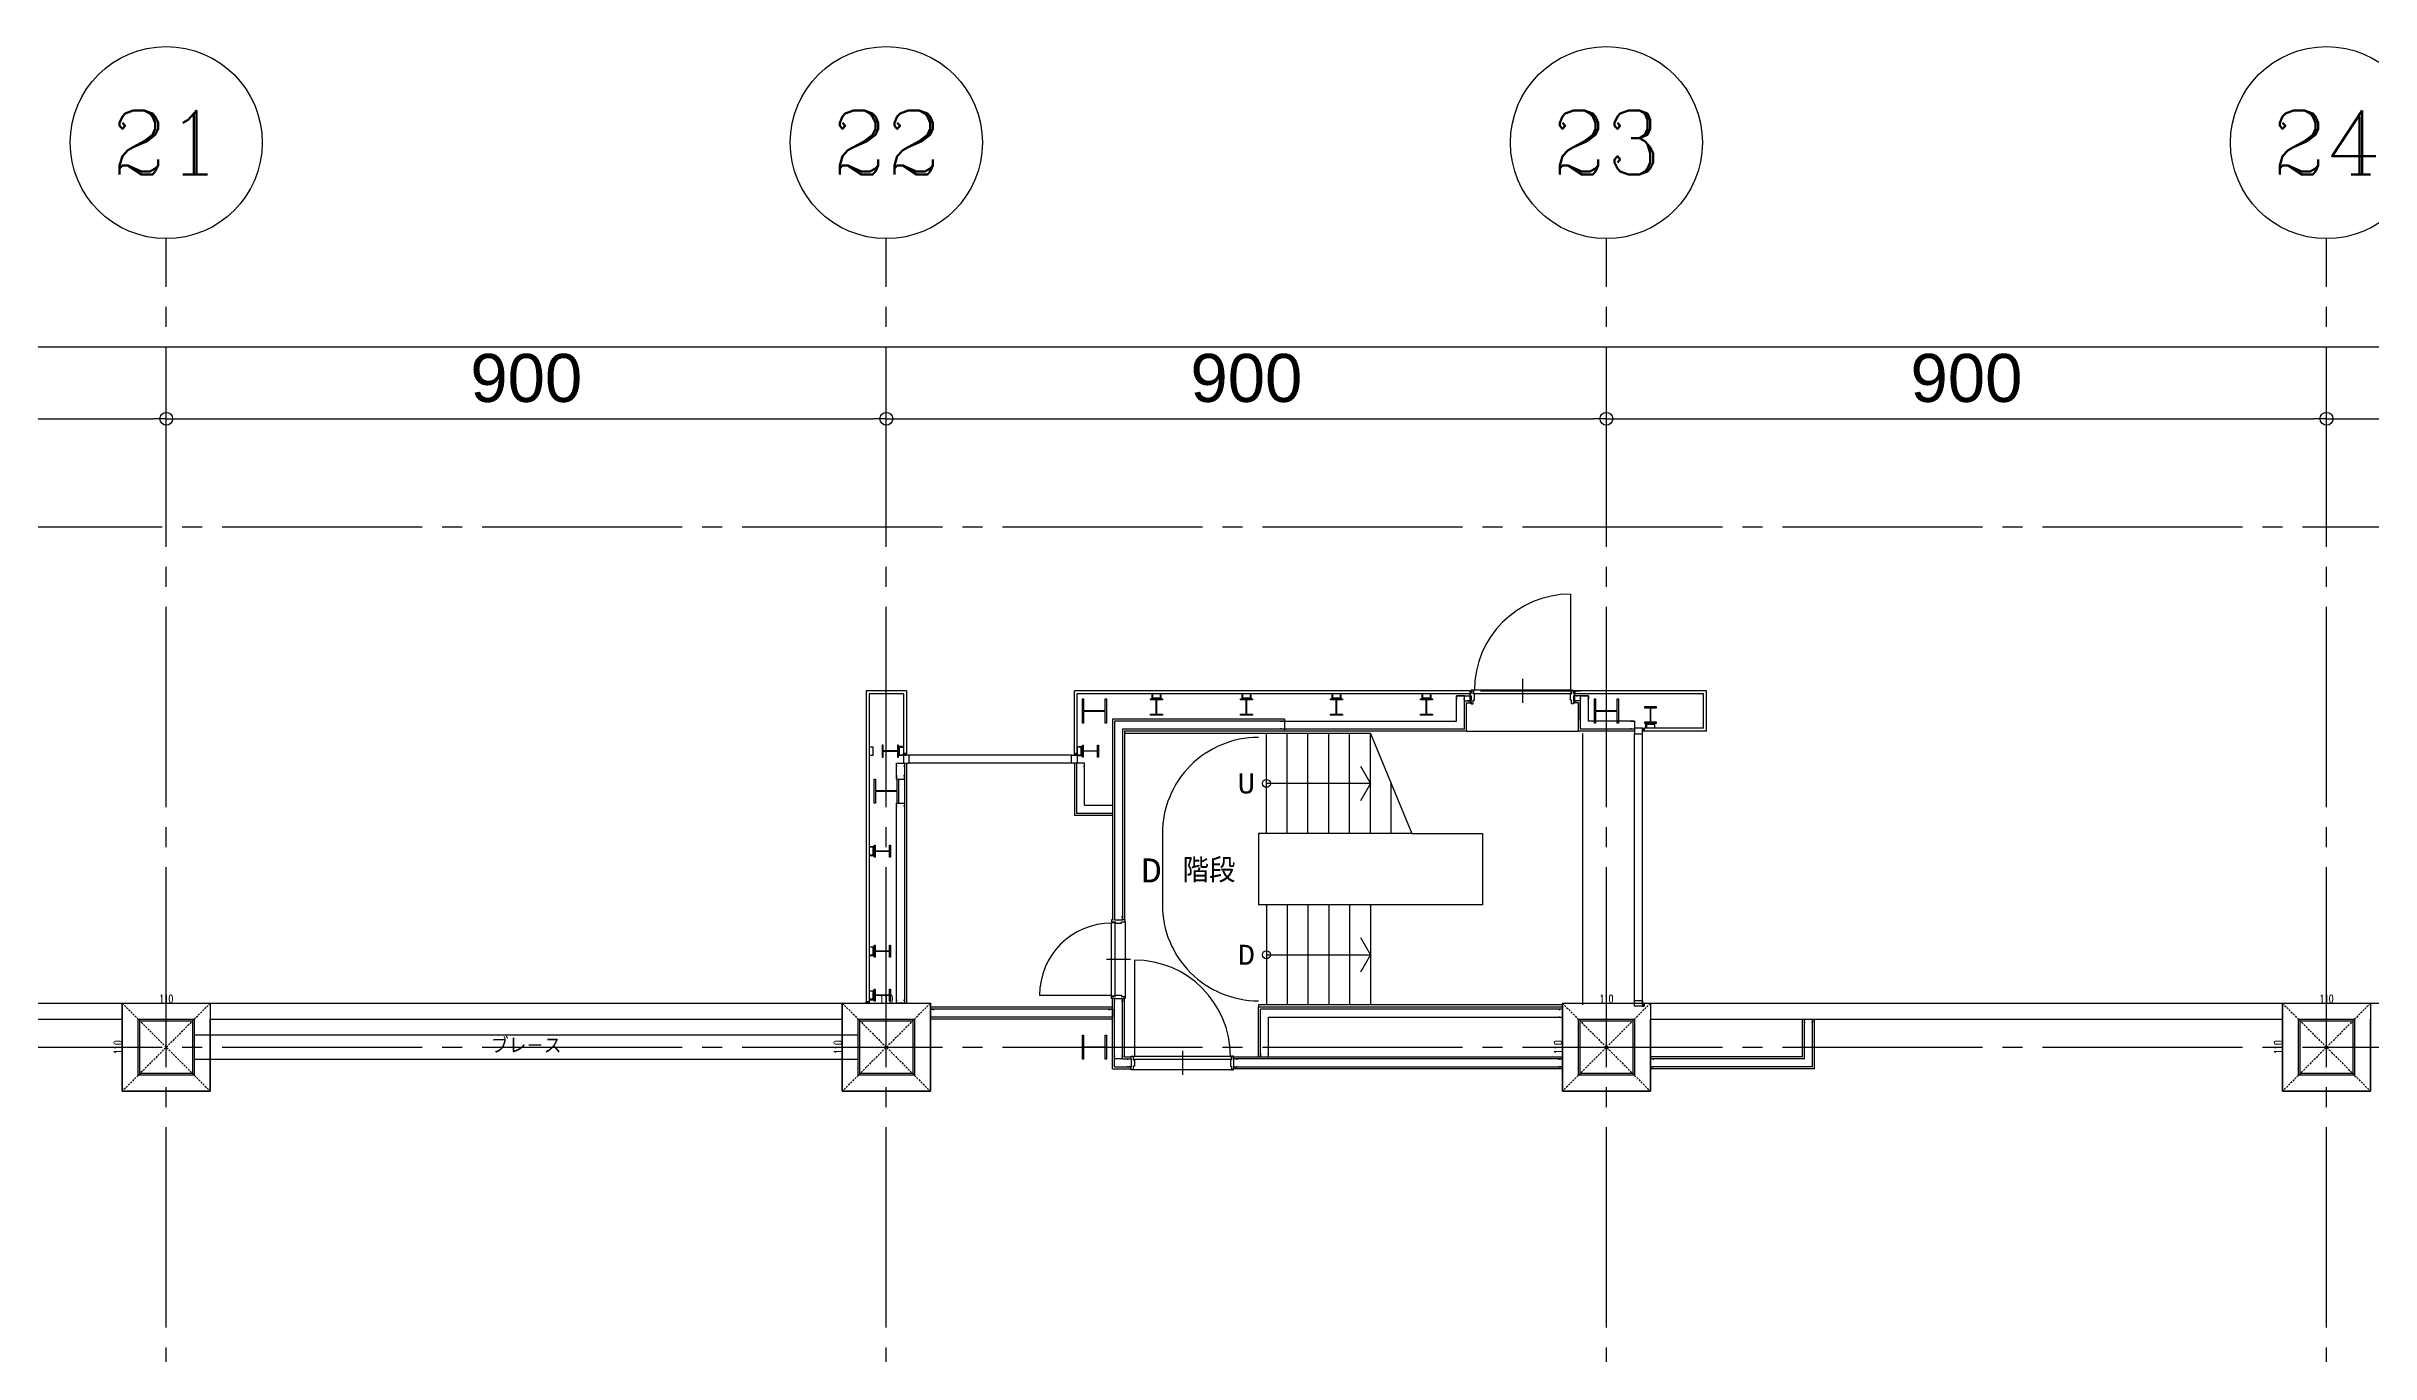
# Model space of a CAD drawing. Header units: millimetres. Extents: x -25195 to 195597, y 6477 to 112111.
# Drawn here: x 17910 to 20815, y 18367 to 20000 of the extents above; entities that cross this region are included whole.
import ezdxf
from ezdxf.enums import TextEntityAlignment as Align

# ---------------------------------------------------------------- set-up
doc = ezdxf.new("R2010")
doc.units = ezdxf.units.MM
doc.header["$LTSCALE"] = 100
doc.linetypes.add('X-N-FAB-L10$0$COL-CEN-LIN', pattern=[3.25, 2.5, -0.25, 0.25, -0.25])
doc.linetypes.add('X-N-FAB-L10$0$HIDDEN', pattern=[0.375, 0.25, -0.125])
for name, color, linetype in [('0-XREF', 7, 'Continuous'), ('X-N-FAB-L10$0$0-MC', 8, 'Continuous'), ('X-N-FAB-L10$0$0-NC', 8, 'Continuous'), ('X-N-FAB-L10$0$08', 8, 'Continuous'), ('X-N-FAB-L10$0$BEAM', 8, 'Continuous'), ('X-N-FAB-L10$0$BLOCK', 8, 'Continuous'), ('X-N-FAB-L10$0$CCL', 8, 'X-N-FAB-L10$0$COL-CEN-LIN'), ('X-N-FAB-L10$0$COL', 8, 'Continuous'), ('X-N-FAB-L10$0$COL-S', 8, 'Continuous')]:
    doc.layers.add(name, color=color, linetype=linetype)
doc.layers.add('X-N-FAB-L10$0$A-BLOCK', color=8, linetype='Continuous', plot=False)
doc.layers.add('X-N-FAB-L10$0$DIM', color=8, linetype='Continuous', plot=False)
doc.styles.add('X-N-FAB-L10$0$ATS', font='monotxt.shx', dxfattribs={"bigfont": 'BIGFONT.shx'})
doc.styles.add('X-N-FAB-L10$0$COL-NUM', font='romanc')
doc.styles.add('X-N-FAB-L10$0$DIM', font='simplex.shx', dxfattribs={"width": 0.67, "bigfont": 'chineset.shx'})
doc.styles.add('X-N-FAB-L10$0$DimStyUse', font='romans.shx', dxfattribs={"width": 0.7})
doc.styles.add('X-N-FAB-L10$0$Gen-Text', font='arial.ttf', dxfattribs={"height": 2.5})
doc.dimstyles.new('X-N-FAB-L10$0$cirl', dxfattribs={"dimtxt": 200, "dimasz": 50, "dimexe": 50, "dimexo": 0, "dimgap": 20, "dimtad": 1, "dimdsep": 46, "dimtxsty": 'X-N-FAB-L10$0$DimStyUse', "dimblk": 'X-N-FAB-L10$0$_Origin', "dimcen": 10, "dimdle": 50, "dimclrt": 2, "dimazin": 0, "dimtfac": 1, "dimtix": 1, "dimtmove": 2, "dimatfit": 3, "dimfxl": 10, "dimtolj": 1, "dimarcsym": 0})
doc.dimstyles.new('X-N-FAB-L10$0$JJP_005_defpoint', dxfattribs={"dimtxt": 20, "dimasz": 0.5, "dimexe": 0.5, "dimexo": 0.5, "dimgap": 0.5, "dimtad": 1, "dimdsep": 46, "dimtxsty": 'X-N-FAB-L10$0$DIM', "dimblk": 'X-N-FAB-L10$0$_None', "dimcen": 10, "dimclrd": 256, "dimclre": 256, "dimclrt": 256, "dimadec": 0, "dimazin": 0, "dimtfac": 1, "dimtix": 1, "dimtmove": 2, "dimatfit": 3, "dimldrblk": 'X-N-FAB-L10$0$_None', "dimfxl": 0.5, "dimtolj": 1, "dimtzin": 0, "dimarcsym": 0})

# ---------------------------------------------------------------- blocks, each defined once
blk = doc.blocks.new('X-N-FAB-L10$0$_Origin')
at = {"color": 0, "linetype": 'ByBlock', "lineweight": -2}
blk.add_line((0, 0), (-1, 0), dxfattribs=at)
blk.add_circle((0, 0), 0.5, dxfattribs=at)
blk = doc.blocks.new('*D192')
at = {"layer": 'DefPoints', "color": 0, "transparency": 16777216}
for p in [(0, 9025), (-26950, 8935), (0, 8935)]:
    blk.add_point(p, dxfattribs=at)
at = {"layer": 'X-N-FAB-L10$0$DIM', "color": 0, "lineweight": -2, "transparency": 16777216}
for p, q in [((-26950, 8935), (-26950, 9045)), ((0, 8935), (0, 9045)), ((-26934, 9025), (-16, 9025))]:
    blk.add_line(p, q, dxfattribs=at)
at = {"layer": 'X-N-FAB-L10$0$DIM', "color": 0, "lineweight": -2, "transparency": 16777216, "xscale": 16, "yscale": 16, "zscale": 16, "rotation": 180}
blk.add_blockref('X-N-FAB-L10$0$_Origin', (-26950, 9025), dxfattribs=at)
at = {"layer": 'X-N-FAB-L10$0$DIM', "color": 0, "lineweight": -2, "transparency": 16777216, "xscale": 16, "yscale": 16, "zscale": 16}
blk.add_blockref('X-N-FAB-L10$0$_Origin', (0, 9025), dxfattribs=at)
at = {"layer": 'X-N-FAB-L10$0$DIM', "color": 2, "transparency": 16777216, "insert": (-13475, 9075.6), "char_height": 2.5, "attachment_point": 5, "style": 'X-N-FAB-L10$0$Gen-Text'}
blk.add_mtext('\\A1;{\\H24x;26950}', dxfattribs=at)
blk = doc.blocks.new('*D212')
at = {"layer": 'DefPoints', "color": 0, "transparency": 16777216}
for p in [(-8950, 8935), (-9850, 8845), (-8950, 8845)]:
    blk.add_point(p, dxfattribs=at)
at = {"layer": 'X-N-FAB-L10$0$DIM', "color": 0, "lineweight": -2, "transparency": 16777216}
for p, q in [((-9850, 8845), (-9850, 8955)), ((-8950, 8845), (-8950, 8955)), ((-9834, 8935), (-8966, 8935))]:
    blk.add_line(p, q, dxfattribs=at)
at = {"layer": 'X-N-FAB-L10$0$DIM', "color": 0, "lineweight": -2, "transparency": 16777216, "xscale": 16, "yscale": 16, "zscale": 16, "rotation": 180}
blk.add_blockref('X-N-FAB-L10$0$_Origin', (-9850, 8935), dxfattribs=at)
at = {"layer": 'X-N-FAB-L10$0$DIM', "color": 0, "lineweight": -2, "transparency": 16777216, "xscale": 16, "yscale": 16, "zscale": 16}
blk.add_blockref('X-N-FAB-L10$0$_Origin', (-8950, 8935), dxfattribs=at)
at = {"layer": 'X-N-FAB-L10$0$DIM', "color": 2, "transparency": 16777216, "insert": (-9400, 8985.6), "char_height": 2.5, "attachment_point": 5, "style": 'X-N-FAB-L10$0$Gen-Text'}
blk.add_mtext('\\A1;{\\H24x;900}', dxfattribs=at)
blk = doc.blocks.new('X-N-FAB-L10$0$cn-y')
at = {"layer": 'X-N-FAB-L10$0$0-MC'}
blk.add_circle((-50, 0), 50, dxfattribs=at)
at = {"layer": 'X-N-FAB-L10$0$0-NC', "style": 'X-N-FAB-L10$0$COL-NUM'}
blk.add_attdef('GRID-Y', text='', height=50, dxfattribs=at).set_placement((-50, 0), align=Align.MIDDLE_CENTER)
blk = doc.blocks.new('*D167')
at = {"layer": 'DefPoints', "color": 0, "transparency": 16777216}
for p in [(-8050, 8935), (-8950, 8845), (-8050, 8845)]:
    blk.add_point(p, dxfattribs=at)
at = {"layer": 'X-N-FAB-L10$0$DIM', "color": 0, "lineweight": -2, "transparency": 16777216}
for p, q in [((-8950, 8845), (-8950, 8955)), ((-8050, 8845), (-8050, 8955)), ((-8934, 8935), (-8066, 8935))]:
    blk.add_line(p, q, dxfattribs=at)
at = {"layer": 'X-N-FAB-L10$0$DIM', "color": 0, "lineweight": -2, "transparency": 16777216, "xscale": 16, "yscale": 16, "zscale": 16, "rotation": 180}
blk.add_blockref('X-N-FAB-L10$0$_Origin', (-8950, 8935), dxfattribs=at)
at = {"layer": 'X-N-FAB-L10$0$DIM', "color": 0, "lineweight": -2, "transparency": 16777216, "xscale": 16, "yscale": 16, "zscale": 16}
blk.add_blockref('X-N-FAB-L10$0$_Origin', (-8050, 8935), dxfattribs=at)
at = {"layer": 'X-N-FAB-L10$0$DIM', "color": 2, "transparency": 16777216, "insert": (-8500, 8985.6), "char_height": 2.5, "attachment_point": 5, "style": 'X-N-FAB-L10$0$Gen-Text'}
blk.add_mtext('\\A1;{\\H24x;900}', dxfattribs=at)
blk = doc.blocks.new('*D168')
at = {"layer": 'DefPoints', "color": 0, "transparency": 16777216}
for p in [(-7150, 8935), (-8050, 8845), (-7150, 8845)]:
    blk.add_point(p, dxfattribs=at)
at = {"layer": 'X-N-FAB-L10$0$DIM', "color": 0, "lineweight": -2, "transparency": 16777216}
for p, q in [((-8050, 8845), (-8050, 8955)), ((-7150, 8845), (-7150, 8955)), ((-8034, 8935), (-7166, 8935))]:
    blk.add_line(p, q, dxfattribs=at)
at = {"layer": 'X-N-FAB-L10$0$DIM', "color": 0, "lineweight": -2, "transparency": 16777216, "xscale": 16, "yscale": 16, "zscale": 16, "rotation": 180}
blk.add_blockref('X-N-FAB-L10$0$_Origin', (-8050, 8935), dxfattribs=at)
at = {"layer": 'X-N-FAB-L10$0$DIM', "color": 0, "lineweight": -2, "transparency": 16777216, "xscale": 16, "yscale": 16, "zscale": 16}
blk.add_blockref('X-N-FAB-L10$0$_Origin', (-7150, 8935), dxfattribs=at)
at = {"layer": 'X-N-FAB-L10$0$DIM', "color": 2, "transparency": 16777216, "insert": (-7600, 8985.6), "char_height": 2.5, "attachment_point": 5, "style": 'X-N-FAB-L10$0$Gen-Text'}
blk.add_mtext('\\A1;{\\H24x;900}', dxfattribs=at)
blk = doc.blocks.new('*D169')
at = {"layer": 'DefPoints', "color": 0, "transparency": 16777216}
for p in [(-6250, 8935), (-7150, 8845), (-6250, 8845)]:
    blk.add_point(p, dxfattribs=at)
at = {"layer": 'X-N-FAB-L10$0$DIM', "color": 0, "lineweight": -2, "transparency": 16777216}
for p, q in [((-7150, 8845), (-7150, 8955)), ((-6250, 8845), (-6250, 8955)), ((-7134, 8935), (-6266, 8935))]:
    blk.add_line(p, q, dxfattribs=at)
at = {"layer": 'X-N-FAB-L10$0$DIM', "color": 0, "lineweight": -2, "transparency": 16777216, "xscale": 16, "yscale": 16, "zscale": 16, "rotation": 180}
blk.add_blockref('X-N-FAB-L10$0$_Origin', (-7150, 8935), dxfattribs=at)
at = {"layer": 'X-N-FAB-L10$0$DIM', "color": 0, "lineweight": -2, "transparency": 16777216, "xscale": 16, "yscale": 16, "zscale": 16}
blk.add_blockref('X-N-FAB-L10$0$_Origin', (-6250, 8935), dxfattribs=at)
at = {"layer": 'X-N-FAB-L10$0$DIM', "color": 2, "transparency": 16777216, "insert": (-6700, 8985.6), "char_height": 2.5, "attachment_point": 5, "style": 'X-N-FAB-L10$0$Gen-Text'}
blk.add_mtext('\\A1;{\\H24x;900}', dxfattribs=at)
blk = doc.blocks.new('*D170')
at = {"layer": 'DefPoints', "color": 0, "transparency": 16777216}
for p in [(-5350, 8935), (-6250, 8845), (-5350, 8845)]:
    blk.add_point(p, dxfattribs=at)
at = {"layer": 'X-N-FAB-L10$0$DIM', "color": 0, "lineweight": -2, "transparency": 16777216}
for p, q in [((-6250, 8845), (-6250, 8955)), ((-5350, 8845), (-5350, 8955)), ((-6234, 8935), (-5366, 8935))]:
    blk.add_line(p, q, dxfattribs=at)
at = {"layer": 'X-N-FAB-L10$0$DIM', "color": 0, "lineweight": -2, "transparency": 16777216, "xscale": 16, "yscale": 16, "zscale": 16, "rotation": 180}
blk.add_blockref('X-N-FAB-L10$0$_Origin', (-6250, 8935), dxfattribs=at)
at = {"layer": 'X-N-FAB-L10$0$DIM', "color": 0, "lineweight": -2, "transparency": 16777216, "xscale": 16, "yscale": 16, "zscale": 16}
blk.add_blockref('X-N-FAB-L10$0$_Origin', (-5350, 8935), dxfattribs=at)
at = {"layer": 'X-N-FAB-L10$0$DIM', "color": 2, "transparency": 16777216, "insert": (-5800, 8985.6), "char_height": 2.5, "attachment_point": 5, "style": 'X-N-FAB-L10$0$Gen-Text'}
blk.add_mtext('\\A1;{\\H24x;900}', dxfattribs=at)
blk = doc.blocks.new('*D153')
at = {"layer": 'DefPoints', "lineweight": -2, "transparency": 16777216}
blk.add_line((0, 0), (110, 0), dxfattribs=at)
at = {"layer": 'DefPoints', "color": 0, "transparency": 16777216}
for p in [(0, 0), (110, 0), (110, 0)]:
    blk.add_point(p, dxfattribs=at)
at = {"layer": 'DefPoints', "transparency": 16777216, "insert": (55, 5.5), "char_height": 10, "attachment_point": 5, "style": 'X-N-FAB-L10$0$DIM'}
blk.add_mtext('\\A1;110', dxfattribs=at)
blk = doc.blocks.new('X-N-FAB-L10$0$_None')
blk = doc.blocks.new('*D154')
at = {"layer": 'DefPoints', "lineweight": -2, "transparency": 16777216}
blk.add_line((0, 0), (0, -110), dxfattribs=at)
at = {"layer": 'DefPoints', "color": 0, "transparency": 16777216}
for p in [(0, 0), (0, -110), (0, -110)]:
    blk.add_point(p, dxfattribs=at)
at = {"layer": 'DefPoints', "transparency": 16777216, "insert": (-5.5, -55), "char_height": 10, "attachment_point": 5, "rotation": 90, "style": 'X-N-FAB-L10$0$DIM'}
blk.add_mtext('\\A1;110', dxfattribs=at)
blk = doc.blocks.new('X-N-FAB-L10$0$A$C5b9bb6f0')
at = {"layer": 'X-N-FAB-L10$0$08'}
for p, q in [((22484.1, 10480), (22484.1, 10360)), ((22424.1, 10374), (22424.1, 10344)), ((21604.1, 10359), (21604.1, 9969)), ((21654.1, 10359), (21604.1, 10359)), ((21607.6, 10355.5), (21607.6, 9969)), ((21650.6, 10355.5), (21607.6, 10355.5)), ((21650.6, 10355.5), (21650.6, 10281)), ((21654.1, 10359), (21654.1, 10281)), ((22358.6, 10359), (21864.1, 10359)), ((21864.1, 10281), (21864.1, 10359)), ((22358.6, 10355.5), (21867.6, 10355.5)), ((21867.6, 10281), (21867.6, 10355.5)), ((22341.6, 10353), (22360.1, 10353)), ((22341.6, 10321.5), (22341.6, 10353)), ((22351.6, 10311.5), (22351.6, 10353)), ((22351.6, 10346.5), (22360.1, 10346.5)), ((22354.1, 10344), (22360.1, 10344)), ((22354.1, 10344), (22358.6, 10344)), ((22354.1, 10309), (22354.1, 10344)), ((22358.6, 10359), (22358.6, 10355.5)), ((22358.6, 10344), (22358.6, 10359)), ((22371.6, 10359), (22496.6, 10359)), ((22506.6, 10353), (22488.1, 10353)), ((22496.6, 10346.5), (22488.1, 10346.5)), ((22494.1, 10344), (22488.1, 10344)), ((22654.1, 10359), (22489.6, 10359)), ((22489.6, 10359), (22489.6, 10355.5)), ((22489.6, 10344), (22489.6, 10359)), ((22650.6, 10355.5), (22489.6, 10355.5)), ((22494.1, 10344), (22489.6, 10344)), ((22494.1, 10309), (22494.1, 10344)), ((22494.1, 10344), (22494.1, 10322)), ((22496.6, 10311.5), (22496.6, 10353)), ((22506.6, 10321.5), (22506.6, 10353)), ((22650.6, 10312.5), (22650.6, 10355.5)), ((22654.1, 10309), (22654.1, 10359)), ((21911.6, 10324), (21911.6, 10073)), ((22126.6, 10324), (21911.6, 10324)), ((21914.1, 10321.5), (21914.1, 10073)), ((22126.6, 10321.5), (21914.1, 10321.5)), ((22126.6, 10324), (22126.6, 10309)), ((22126.6, 10321.5), (22341.6, 10321.5)), ((22564.1, 10321.5), (22506.6, 10321.5)), ((22574.1, 10309), (22574.1, 10312.5)), ((22650.6, 10312.5), (22576.1, 10312.5)), ((22576.1, 10309), (22576.1, 10312.5)), ((21924.1, 10311.5), (21924.1, 10073)), ((22351.6, 10311.5), (21924.1, 10311.5)), ((21926.6, 10309), (21926.6, 10073)), ((22354.1, 10309), (21926.6, 10309)), ((22234.1, 10306), (21926.6, 10306)), ((22104.1, 10181), (22104.1, 10306)), ((22130.1, 10181), (22130.1, 10306)), ((22156.1, 10181), (22156.1, 10306)), ((22182.1, 10181), (22182.1, 10306)), ((22208.1, 10181), (22208.1, 10306)), ((22234.1, 10181), (22234.1, 10306)), ((22234.1, 10306), (22286.1, 10181)), ((22354.1, 10309), (22494.1, 10309)), ((22564.1, 10309), (22494.1, 10309)), ((22564.1, 10311.5), (22496.6, 10311.5)), ((22499.1, 10306), (22499.1, 9967)), ((22564.1, 9967.5), (22564.1, 10305.5)), ((22574.1, 9967.5), (22574.1, 10305.5)), ((22654.1, 10309), (22576.1, 10309)), ((21641.6, 10249), (21641.6, 10269)), ((21654.1, 10281), (21650.6, 10281)), ((21654.1, 10279), (21650.6, 10279)), ((21651.6, 10269), (21651.6, 9969)), ((21654.1, 10269), (21654.1, 9969)), ((21860.6, 10279), (21657.6, 10279)), ((21860.6, 10269), (21657.6, 10269)), ((21864.1, 10281), (21867.6, 10281)), ((21864.1, 10279), (21867.6, 10279)), ((21864.1, 10269), (21864.1, 10204)), ((21866.6, 10269), (21866.6, 10206.5)), ((21876.6, 10216.5), (21876.6, 10269)), ((22234.1, 10243.5), (22104.1, 10243.5)), ((22260.1, 10181), (22260.1, 10243.5)), ((21641.6, 9969), (21641.6, 10219)), ((21864.1, 10204), (21911.6, 10204)), ((21866.6, 10206.5), (21911.6, 10206.5)), ((21876.6, 10216.5), (21911.6, 10216.5)), ((22094.1, 10181), (22094.1, 10092)), ((22286.1, 10181), (22094.1, 10181)), ((22286.1, 10181), (22374.1, 10181)), ((22374.1, 10181), (22374.1, 10092)), ((22244.1, 10092), (22094.1, 10092)), ((22104.1, 10092), (22104.1, 9967)), ((22130.1, 10092), (22130.1, 9967)), ((22156.1, 10092), (22156.1, 9967)), ((22182.1, 10092), (22182.1, 9967)), ((22208.1, 10092), (22208.1, 9967)), ((22234.1, 10092), (22234.1, 9967)), ((22374.1, 10092), (22244.1, 10092)), ((21927.6, 10070.5), (21927.6, 9977.5)), ((21904.1, 10024), (21934.1, 10024)), ((21939.1, 10022.9), (21939.1, 9902.9)), ((22104.1, 10029.5), (22234.1, 10029.5)), ((19509.1, 9969), (21684.1, 9969)), ((21911.6, 9964), (21684.1, 9964)), ((21820.6, 9979), (21910.6, 9979)), ((21911.6, 9886.9), (21911.6, 9975)), ((21914.1, 9889.4), (21914.1, 9975)), ((21924.1, 9899.4), (21924.1, 9975)), ((21926.6, 9901.9), (21926.6, 9975)), ((22474.1, 9967), (22094.1, 9967)), ((22094.1, 9967), (22094.1, 9964)), ((22474.1, 9964), (22094.1, 9964)), ((22094.1, 9901.9), (22094.1, 9964)), ((22474.1, 9969), (25174.1, 9969)), ((22574.1, 9969), (22574.1, 9965.5)), ((22576.1, 9969), (22576.1, 9965.5)), ((19884.1, 9949), (20674.1, 9949)), ((20784.1, 9949), (21574.1, 9949)), ((21911.6, 9961.5), (21684.1, 9961.5)), ((21911.6, 9951.5), (21684.1, 9951.5)), ((21911.6, 9949), (21684.1, 9949)), ((22474.1, 9961.5), (22096.6, 9961.5)), ((22096.6, 9901.9), (22096.6, 9961.5)), ((22106.6, 9951.5), (22474.1, 9951.5)), ((22106.6, 9901.9), (22106.6, 9951.5)), ((22584.1, 9949), (23374.1, 9949)), ((22774.1, 9901.9), (22774.1, 9949)), ((22776.6, 9899.4), (22776.6, 9949)), ((22786.6, 9889.4), (22786.6, 9949)), ((22789.1, 9886.9), (22789.1, 9949)), ((21999.1, 9909.4), (21999.1, 9879.4)), ((21911.6, 9886.9), (21934.1, 9886.9)), ((21914.1, 9889.4), (21935.1, 9889.4)), ((21924.1, 9899.4), (21935.1, 9899.4)), ((21926.6, 9901.9), (21935.1, 9901.9)), ((22060.6, 9885.9), (21937.6, 9885.9)), ((22063.1, 9901.9), (22474.1, 9901.9)), ((22474.1, 9899.4), (22063.1, 9899.4)), ((22063.1, 9889.4), (22474.1, 9889.4)), ((22474.1, 9886.9), (22064.1, 9886.9)), ((22774.1, 9901.9), (22584.1, 9901.9)), ((22776.6, 9899.4), (22584.1, 9899.4)), ((22786.6, 9889.4), (22584.1, 9889.4)), ((22789.1, 9886.9), (22584.1, 9886.9))]:
    blk.add_line(p, q, dxfattribs=at)
for points in [[(21904.1, 10349), (21904.1, 10319), (21902.6, 10319), (21902.6, 10333.5), (21875.6, 10333.5), (21875.6, 10319), (21874.1, 10319), (21874.1, 10349), (21875.6, 10349), (21875.6, 10334.5), (21902.6, 10334.5), (21902.6, 10349)], [(21959.1, 10349), (21974.1, 10349), (21974.1, 10348.1), (21966.9, 10348.1), (21966.9, 10329.9), (21974.1, 10329.9), (21974.1, 10329), (21959.1, 10329), (21959.1, 10329.9), (21966.3, 10329.9), (21966.3, 10348.1), (21959.1, 10348.1)], [(21961, 10354), (21961, 10349), (21966, 10349), (21966, 10349.6), (21961.6, 10349.6), (21961.6, 10354)], [(21961.6, 10350.5), (21971.6, 10350.5), (21971.6, 10355.5), (21961.6, 10355.5)], [(21972.2, 10354), (21972.2, 10349), (21967.2, 10349), (21967.2, 10349.6), (21971.6, 10349.6), (21971.6, 10354)], [(22071.6, 10349), (22086.6, 10349), (22086.6, 10348.1), (22079.4, 10348.1), (22079.4, 10329.9), (22086.6, 10329.9), (22086.6, 10329), (22071.6, 10329), (22071.6, 10329.9), (22078.8, 10329.9), (22078.8, 10348.1), (22071.6, 10348.1)], [(22073.5, 10354), (22073.5, 10349), (22078.5, 10349), (22078.5, 10349.6), (22074.1, 10349.6), (22074.1, 10354)], [(22074.1, 10350.5), (22084.1, 10350.5), (22084.1, 10355.5), (22074.1, 10355.5)], [(22084.7, 10354), (22084.7, 10349), (22079.7, 10349), (22079.7, 10349.6), (22084.1, 10349.6), (22084.1, 10354)], [(22184.1, 10349), (22199.1, 10349), (22199.1, 10348.1), (22191.9, 10348.1), (22191.9, 10329.9), (22199.1, 10329.9), (22199.1, 10329), (22184.1, 10329), (22184.1, 10329.9), (22191.3, 10329.9), (22191.3, 10348.1), (22184.1, 10348.1)], [(22186, 10354), (22186, 10349), (22191, 10349), (22191, 10349.6), (22186.6, 10349.6), (22186.6, 10354)], [(22186.6, 10350.5), (22196.6, 10350.5), (22196.6, 10355.5), (22186.6, 10355.5)], [(22197.2, 10354), (22197.2, 10349), (22192.2, 10349), (22192.2, 10349.6), (22196.6, 10349.6), (22196.6, 10354)], [(22296.6, 10349), (22311.6, 10349), (22311.6, 10348.1), (22304.4, 10348.1), (22304.4, 10329.9), (22311.6, 10329.9), (22311.6, 10329), (22296.6, 10329), (22296.6, 10329.9), (22303.8, 10329.9), (22303.8, 10348.1), (22296.6, 10348.1)], [(22298.5, 10354), (22298.5, 10349), (22303.5, 10349), (22303.5, 10349.6), (22299.1, 10349.6), (22299.1, 10354)], [(22299.1, 10350.5), (22309.1, 10350.5), (22309.1, 10355.5), (22299.1, 10355.5)], [(22309.7, 10354), (22309.7, 10349), (22304.7, 10349), (22304.7, 10349.6), (22309.1, 10349.6), (22309.1, 10354)], [(22485.1, 10360), (22363.1, 10360), (22363.1, 10356), (22485.1, 10356)], [(22544.1, 10349), (22544.1, 10319), (22542.6, 10319), (22542.6, 10333.5), (22515.6, 10333.5), (22515.6, 10319), (22514.1, 10319), (22514.1, 10349), (22515.6, 10349), (22515.6, 10334.5), (22542.6, 10334.5), (22542.6, 10349)], [(22564.1, 10305.5), (22574.1, 10305.5), (22574.1, 10312.5), (22564.1, 10312.5)], [(22576.6, 10319), (22591.6, 10319), (22591.6, 10319.9), (22584.4, 10319.9), (22584.4, 10338.1), (22591.6, 10338.1), (22591.6, 10339), (22576.6, 10339), (22576.6, 10338.1), (22583.8, 10338.1), (22583.8, 10319.9), (22576.6, 10319.9)], [(22578.5, 10314), (22578.5, 10319), (22583.5, 10319), (22583.5, 10318.4), (22579.1, 10318.4), (22579.1, 10314)], [(22579.1, 10317.5), (22589.1, 10317.5), (22589.1, 10312.5), (22579.1, 10312.5)], [(22589.7, 10314), (22589.7, 10319), (22584.7, 10319), (22584.7, 10318.4), (22589.1, 10318.4), (22589.1, 10314)], [(21612.6, 10279), (21612.6, 10289), (21607.6, 10289), (21607.6, 10279)], [(21644.1, 10276.5), (21644.1, 10291.5), (21643.2, 10291.5), (21643.2, 10284.3), (21625, 10284.3), (21625, 10291.5), (21624.1, 10291.5), (21624.1, 10276.5), (21625, 10276.5), (21625, 10283.7), (21643.2, 10283.7), (21643.2, 10276.5)], [(21649.1, 10289.6), (21644.1, 10289.6), (21644.1, 10284.6), (21644.7, 10284.6), (21644.7, 10289), (21649.1, 10289)], [(21649.1, 10278.4), (21644.1, 10278.4), (21644.1, 10283.4), (21644.7, 10283.4), (21644.7, 10279), (21649.1, 10279)], [(21645.6, 10279), (21645.6, 10289), (21650.6, 10289), (21650.6, 10279)], [(21872.6, 10279), (21872.6, 10289), (21867.6, 10289), (21867.6, 10279)], [(21869.1, 10289.6), (21874.1, 10289.6), (21874.1, 10284.6), (21873.5, 10284.6), (21873.5, 10289), (21869.1, 10289)], [(21869.1, 10278.4), (21874.1, 10278.4), (21874.1, 10283.4), (21873.5, 10283.4), (21873.5, 10279), (21869.1, 10279)], [(21874.1, 10276.5), (21874.1, 10291.5), (21875, 10291.5), (21875, 10284.3), (21893.2, 10284.3), (21893.2, 10291.5), (21894.1, 10291.5), (21894.1, 10276.5), (21893.2, 10276.5), (21893.2, 10283.7), (21875, 10283.7), (21875, 10276.5)], [(21657.6, 10269), (21657.6, 10279), (21650.6, 10279), (21650.6, 10269)], [(21860.6, 10269), (21860.6, 10279), (21867.6, 10279), (21867.6, 10269)], [(21644.1, 10249), (21644.1, 10219), (21642.6, 10219), (21642.6, 10233.5), (21615.6, 10233.5), (21615.6, 10219), (21614.1, 10219), (21614.1, 10249), (21615.6, 10249), (21615.6, 10234.5), (21642.6, 10234.5), (21642.6, 10249)], [(21614.1, 10151.5), (21614.1, 10166.5), (21615, 10166.5), (21615, 10159.3), (21633.2, 10159.3), (21633.2, 10166.5), (21634.1, 10166.5), (21634.1, 10151.5), (21633.2, 10151.5), (21633.2, 10158.7), (21615, 10158.7), (21615, 10151.5)], [(21612.6, 10154), (21612.6, 10164), (21607.6, 10164), (21607.6, 10154)], [(21609.1, 10164.6), (21614.1, 10164.6), (21614.1, 10159.6), (21613.5, 10159.6), (21613.5, 10164), (21609.1, 10164)], [(21609.1, 10153.4), (21614.1, 10153.4), (21614.1, 10158.4), (21613.5, 10158.4), (21613.5, 10154), (21609.1, 10154)], [(21910.6, 9978), (21910.6, 10070), (21914.6, 10070), (21914.6, 9978)], [(21612.6, 10029), (21612.6, 10039), (21607.6, 10039), (21607.6, 10029)], [(21609.1, 10039.6), (21614.1, 10039.6), (21614.1, 10034.6), (21613.5, 10034.6), (21613.5, 10039), (21609.1, 10039)], [(21609.1, 10028.4), (21614.1, 10028.4), (21614.1, 10033.4), (21613.5, 10033.4), (21613.5, 10029), (21609.1, 10029)], [(21614.1, 10026.5), (21614.1, 10041.5), (21615, 10041.5), (21615, 10034.3), (21633.2, 10034.3), (21633.2, 10041.5), (21634.1, 10041.5), (21634.1, 10026.5), (21633.2, 10026.5), (21633.2, 10033.7), (21615, 10033.7), (21615, 10026.5)], [(21604.1, 9969), (21604.1, 9971), (21607.6, 9971), (21607.6, 9969)], [(21612.6, 9974), (21612.6, 9984), (21607.6, 9984), (21607.6, 9974)], [(21609.1, 9984.6), (21614.1, 9984.6), (21614.1, 9979.6), (21613.5, 9979.6), (21613.5, 9984), (21609.1, 9984)], [(21609.1, 9973.4), (21614.1, 9973.4), (21614.1, 9978.4), (21613.5, 9978.4), (21613.5, 9974), (21609.1, 9974)], [(21614.1, 9971.5), (21614.1, 9986.5), (21615, 9986.5), (21615, 9979.3), (21633.2, 9979.3), (21633.2, 9986.5), (21634.1, 9986.5), (21634.1, 9971.5), (21633.2, 9971.5), (21633.2, 9978.7), (21615, 9978.7), (21615, 9971.5)], [(22564.1, 9972.5), (22574.1, 9972.5), (22574.1, 9965.5), (22564.1, 9965.5)], [(20694.1, 9879), (20694.1, 9949), (20764.1, 9949), (20764.1, 9879)], [(20696.1, 9881), (20696.1, 9947), (20762.1, 9947), (20762.1, 9881)], [(21594.1, 9879), (21594.1, 9949), (21664.1, 9949), (21664.1, 9879)], [(21596.1, 9881), (21596.1, 9947), (21662.1, 9947), (21662.1, 9881)], [(22494.1, 9879), (22494.1, 9949), (22564.1, 9949), (22564.1, 9879)], [(22496.1, 9881), (22496.1, 9947), (22562.1, 9947), (22562.1, 9881)], [(23394.1, 9879), (23394.1, 9949), (23464.1, 9949), (23464.1, 9879)], [(23396.1, 9881), (23396.1, 9947), (23462.1, 9947), (23462.1, 9881)], [(20764.1, 9899), (21594.1, 9899), (21594.1, 9929), (20764.1, 9929)], [(21904.1, 9929), (21904.1, 9899), (21902.6, 9899), (21902.6, 9913.5), (21875.6, 9913.5), (21875.6, 9899), (21874.1, 9899), (21874.1, 9929), (21875.6, 9929), (21875.6, 9914.5), (21902.6, 9914.5), (21902.6, 9929)], [(21938.1, 9902.9), (22060.1, 9902.9), (22060.1, 9898.9), (21938.1, 9898.9)]]:
    blk.add_lwpolyline(points, close=True, dxfattribs=at)
for points in [[(22350.6, 10349), (22351.6, 10349), (22351.6, 10353), (22341.6, 10353), (22341.6, 10349), (22342.6, 10349)], [(22356.1, 10352), (22356.1, 10353), (22360.1, 10353), (22360.1, 10346.5), (22356.1, 10346.5), (22356.1, 10347.5)], [(22360.1, 10357.5), (22358.6, 10355.5), (22360.1, 10355.5), (22360.1, 10357.5), (22358.6, 10357.5), (22358.6, 10355.5)], [(22360.1, 10345.5), (22360.1, 10343), (22362.6, 10343), (22362.6, 10347.5), (22364.1, 10347.5), (22364.1, 10355.5), (22362.6, 10355.5), (22362.6, 10360), (22360.1, 10360), (22360.1, 10357.5)], [(22488.1, 10345.5), (22488.1, 10343), (22485.6, 10343), (22485.6, 10347.5), (22484.1, 10347.5), (22484.1, 10355.5), (22485.6, 10355.5), (22485.6, 10360), (22488.1, 10360), (22488.1, 10357.5)], [(22488.1, 10357.5), (22489.6, 10355.5), (22488.1, 10355.5), (22488.1, 10357.5), (22489.6, 10357.5), (22489.6, 10355.5)], [(22492.1, 10352), (22492.1, 10353), (22488.1, 10353), (22488.1, 10346.5), (22492.1, 10346.5), (22492.1, 10347.5)], [(22497.6, 10349), (22496.6, 10349), (22496.6, 10353), (22506.6, 10353), (22506.6, 10349), (22505.6, 10349)], [(22122.6, 10320.5), (22122.6, 10321.5), (22126.6, 10321.5), (22126.6, 10311.5), (22122.6, 10311.5), (22122.6, 10312.5)], [(22560.1, 10320.5), (22560.1, 10321.5), (22564.1, 10321.5), (22564.1, 10311.5), (22560.1, 10311.5), (22560.1, 10312.5)], [(22576.1, 10310.5), (22574.1, 10312.5), (22576.1, 10312.5), (22576.1, 10310.5), (22574.1, 10310.5), (22574.1, 10312.5)], [(21642.6, 10265), (21641.6, 10265), (21641.6, 10269), (21651.6, 10269), (21651.6, 10265), (21650.6, 10265)], [(21652.6, 10281), (21650.6, 10279), (21650.6, 10281), (21652.6, 10281), (21652.6, 10279), (21650.6, 10279)], [(21865.6, 10281), (21867.6, 10279), (21867.6, 10281), (21865.6, 10281), (21865.6, 10279), (21867.6, 10279)], [(21875.6, 10265), (21876.6, 10265), (21876.6, 10269), (21866.6, 10269), (21866.6, 10265), (21867.6, 10265)], [(22221.6, 10265.2), (22234.1, 10243.5), (22221.6, 10221.9)], [(21642.6, 10253), (21641.6, 10253), (21641.6, 10249), (21651.6, 10249), (21651.6, 10253), (21650.6, 10253)], [(21642.6, 10215), (21641.6, 10215), (21641.6, 10219), (21651.6, 10219), (21651.6, 10215), (21650.6, 10215)], [(21913.1, 10073), (21910.6, 10073), (21910.6, 10070.5), (21915.1, 10070.5), (21915.1, 10069), (21923.1, 10069), (21923.1, 10070.5), (21927.6, 10070.5), (21927.6, 10073), (21925.1, 10073)], [(21915.1, 10077), (21914.1, 10077), (21914.1, 10073), (21924.1, 10073), (21924.1, 10077), (21923.1, 10077)], [(22221.6, 10051.2), (22234.1, 10029.5), (22221.6, 10007.9)], [(21574.1, 9949), (21574.1, 9859), (21684.1, 9859), (21684.1, 9969)], [(21650.6, 9973), (21651.6, 9973), (21651.6, 9969), (21641.6, 9969), (21641.6, 9973), (21642.6, 9973)], [(21913.1, 9975), (21910.6, 9975), (21910.6, 9977.5), (21915.1, 9977.5), (21915.1, 9979), (21923.1, 9979), (21923.1, 9977.5), (21927.6, 9977.5), (21927.6, 9975), (21925.1, 9975)], [(21915.1, 9971), (21914.1, 9971), (21914.1, 9975), (21924.1, 9975), (21924.1, 9971), (21923.1, 9971)], [(22474.1, 9969), (22474.1, 9859), (22584.1, 9859), (22584.1, 9949)], [(22576.1, 9967.5), (22574.1, 9965.5), (22576.1, 9965.5), (22576.1, 9967.5), (22574.1, 9967.5), (22574.1, 9965.5)], [(20674.1, 9949), (20674.1, 9859), (20784.1, 9859), (20784.1, 9949)], [(21688.1, 9952.5), (21688.1, 9951.5), (21684.1, 9951.5), (21684.1, 9961.5), (21688.1, 9961.5), (21688.1, 9960.5)], [(21907.6, 9960.5), (21907.6, 9961.5), (21911.6, 9961.5), (21911.6, 9951.5), (21907.6, 9951.5), (21907.6, 9952.5)], [(22470.1, 9952.5), (22470.1, 9951.5), (22474.1, 9951.5), (22474.1, 9961.5), (22470.1, 9961.5), (22470.1, 9960.5)], [(22777.6, 9945), (22776.6, 9945), (22776.6, 9949), (22786.6, 9949), (22786.6, 9945), (22785.6, 9945)], [(23374.1, 9949), (23374.1, 9859), (23484.1, 9859), (23484.1, 9949)], [(22097.6, 9905.9), (22096.6, 9905.9), (22096.6, 9901.9), (22106.6, 9901.9), (22106.6, 9905.9), (22105.6, 9905.9)], [(21923.1, 9903.4), (21924.1, 9903.4), (21924.1, 9899.4), (21914.1, 9899.4), (21914.1, 9903.4), (21915.1, 9903.4)], [(21931.1, 9898.4), (21931.1, 9899.4), (21935.1, 9899.4), (21935.1, 9889.4), (21931.1, 9889.4), (21931.1, 9890.4)], [(21935.1, 9900.4), (21935.1, 9902.9), (21937.6, 9902.9), (21937.6, 9898.4), (21939.1, 9898.4), (21939.1, 9890.4), (21937.6, 9890.4), (21937.6, 9885.9), (21935.1, 9885.9), (21935.1, 9888.4)], [(22063.1, 9900.4), (22063.1, 9902.9), (22060.6, 9902.9), (22060.6, 9898.4), (22059.1, 9898.4), (22059.1, 9890.4), (22060.6, 9890.4), (22060.6, 9885.9), (22063.1, 9885.9), (22063.1, 9888.4)], [(22067.1, 9898.4), (22067.1, 9899.4), (22063.1, 9899.4), (22063.1, 9889.4), (22067.1, 9889.4), (22067.1, 9890.4)], [(22470.1, 9898.4), (22470.1, 9899.4), (22474.1, 9899.4), (22474.1, 9889.4), (22470.1, 9889.4), (22470.1, 9890.4)], [(22588.1, 9898.4), (22588.1, 9899.4), (22584.1, 9899.4), (22584.1, 9889.4), (22588.1, 9889.4), (22588.1, 9890.4)]]:
    blk.add_lwpolyline(points, dxfattribs=at)
for points in [[(22360.1, 10359), (22360.1, 10357.5), (22358.6, 10357.5), (22358.6, 10359, 0.433794)], [(22488.1, 10359), (22488.1, 10357.5), (22489.6, 10357.5), (22489.6, 10359, -0.433794)], [(22576.1, 10309), (22576.1, 10310.5), (22574.1, 10310.5), (22574.1, 10309, -0.294457)], [(21654.1, 10281), (21652.6, 10281), (21652.6, 10279), (21654.1, 10279, -0.294457)], [(21864.1, 10281), (21865.6, 10281), (21865.6, 10279), (21864.1, 10279, 0.294457)], [(22576.1, 9969), (22576.1, 9967.5), (22574.1, 9967.5), (22574.1, 9969, 0.294457)], [(21935.1, 9886.9), (21935.1, 9888.2), (21934.1, 9888.2), (21934.1, 9886.9, -0.780046)], [(22063.1, 9886.9), (22063.1, 9888.2), (22064.1, 9888.2), (22064.1, 9886.9, 0.780046)]]:
    blk.add_lwpolyline(points, format="xyb", close=True, dxfattribs=at)
blk.add_lwpolyline([(22094.1, 10301, 0.414214), (21974.1, 10181), (21974.1, 10092, 0.414214), (22094.1, 9972)], format="xyb", dxfattribs=at)
for centre in [(22104.1, 10243.5), (22104.1, 10029.5)]:
    blk.add_circle(centre, 5, dxfattribs=at)
for centre, radius, start, end in [((22484.1, 10360), 120, 90, 180), ((21910.6, 9979), 90, 90, 180), ((21939.1, 9902.9), 120, 0, 90)]:
    blk.add_arc(centre, radius, start, end, dxfattribs=at)
at = {"layer": 'X-N-FAB-L10$0$08', "style": 'X-N-FAB-L10$0$ATS'}
for s, height, p in [('U', 25, (22079.1, 10243.5)), ('D 階段', 30, (22006.4, 10134.9)), ('D', 25, (22079.1, 10029.5)), ('ブレ－ス', 20, (21179.1, 9916))]:
    blk.add_text(s, height=height, dxfattribs=at).set_placement(p, align=Align.MIDDLE_CENTER)
blk = doc.blocks.new('*U152')
at = {"layer": 'DefPoints', "linetype": 'X-N-FAB-L10$0$HIDDEN', "ltscale": 0.1}
for p, q in [((110, 0), (0, -110)), ((0, 0), (110, -110))]:
    blk.add_line(p, q, dxfattribs=at)
at = {"layer": 'X-N-FAB-L10$0$COL', "ltscale": 0.1}
blk.add_lwpolyline([(0, 0), (110, 0), (110, -110), (0, -110)], close=True, dxfattribs=at)
at = {"layer": 'DefPoints'}
dim = blk.add_linear_dim(base=(0, -110), p1=(0, 0), p2=(0, -110), angle=90, dimstyle='X-N-FAB-L10$0$JJP_005_defpoint', override={"dimtxt": 10}, dxfattribs=at)
dim.commit()
dim.dimension.update_dxf_attribs({"geometry": '*D154', "text_midpoint": (-5.5, -55)})
dim = blk.add_linear_dim(base=(110, 0), p1=(0, 0), p2=(110, 0), dimstyle='X-N-FAB-L10$0$JJP_005_defpoint', override={"dimtxt": 10}, dxfattribs=at)
dim.commit()
dim.dimension.update_dxf_attribs({"geometry": '*D153', "text_midpoint": (55, 5.5)})
blk = doc.blocks.new('X-N-FAB-L10$0$A$C467ba2ca')
at = {"layer": 'X-N-FAB-L10$0$CCL'}
for p, q in [((-8950, 0), (-8950, 9160)), ((-8050, 0), (-8050, 9160)), ((-7150, 0), (-7150, 9160)), ((-6250, 0), (-6250, 9160)), ((-27730, 8800), (360, 8800)), ((-27730, 8150), (360, 8150))]:
    blk.add_line(p, q, dxfattribs=at)
at = {"layer": 'X-N-FAB-L10$0$COL-S'}
for points in [[(-8985, 8185), (-8915, 8185), (-8915, 8115), (-8985, 8115)], [(-8085, 8185), (-8015, 8185), (-8015, 8115), (-8085, 8115)], [(-7185, 8185), (-7115, 8185), (-7115, 8115), (-7185, 8115)], [(-6285, 8185), (-6215, 8185), (-6215, 8115), (-6285, 8115)]]:
    blk.add_lwpolyline(points, close=True, dxfattribs=at)
at = {"layer": 'X-N-FAB-L10$0$A-BLOCK'}
ref = blk.add_blockref('X-N-FAB-L10$0$cn-y', (-8830, 9280), dxfattribs=dict(at, xscale=2.399999999999997, yscale=2.399999999999997, zscale=2.399999999999997))
ref.add_attrib('GRID-Y', '21', dxfattribs={"layer": 'X-N-FAB-L10$0$0-NC', "height": 80, "style": 'X-N-FAB-L10$0$COL-NUM'}).set_placement((-8950, 9280), align=Align.MIDDLE_CENTER)
ref = blk.add_blockref('X-N-FAB-L10$0$cn-y', (-7930, 9280), dxfattribs=dict(at, xscale=2.399999999999997, yscale=2.399999999999997, zscale=2.399999999999997))
ref.add_attrib('GRID-Y', '22', dxfattribs={"layer": 'X-N-FAB-L10$0$0-NC', "height": 80, "style": 'X-N-FAB-L10$0$COL-NUM'}).set_placement((-8050, 9280), align=Align.MIDDLE_CENTER)
ref = blk.add_blockref('X-N-FAB-L10$0$cn-y', (-7030, 9280), dxfattribs=dict(at, xscale=2.399999999999997, yscale=2.399999999999997, zscale=2.399999999999997))
ref.add_attrib('GRID-Y', '23', dxfattribs={"layer": 'X-N-FAB-L10$0$0-NC', "height": 80, "style": 'X-N-FAB-L10$0$COL-NUM'}).set_placement((-7150, 9280), align=Align.MIDDLE_CENTER)
ref = blk.add_blockref('X-N-FAB-L10$0$cn-y', (-6130, 9280), dxfattribs=dict(at, xscale=2.399999999999997, yscale=2.399999999999997, zscale=2.399999999999997))
ref.add_attrib('GRID-Y', '24', dxfattribs={"layer": 'X-N-FAB-L10$0$0-NC', "height": 80, "style": 'X-N-FAB-L10$0$COL-NUM'}).set_placement((-6250, 9280), align=Align.MIDDLE_CENTER)
at = {"layer": 'X-N-FAB-L10$0$BEAM'}
for p in [(-9005, 8205), (-8105, 8205), (-7205, 8205), (-6305, 8205)]:
    blk.add_blockref('*U152', p, dxfattribs=at)
at = {"layer": 'X-N-FAB-L10$0$DIM'}
for base, p1, p2, picture, middle in [((0, 9025), (-26950, 8935), (0, 8935), '*D192', (-13475, 9075.634)), ((-8950, 8935), (-9850, 8845), (-8950, 8845), '*D212', (-9400, 8985.634)), ((-8050, 8935), (-8950, 8845), (-8050, 8845), '*D167', (-8500, 8985.634)), ((-7150, 8935), (-8050, 8845), (-7150, 8845), '*D168', (-7600, 8985.634)), ((-6250, 8935), (-7150, 8845), (-6250, 8845), '*D169', (-6700, 8985.634)), ((-5350, 8935), (-6250, 8845), (-5350, 8845), '*D170', (-5800, 8985.634))]:
    dim = blk.add_linear_dim(base=base, p1=p1, p2=p2, text='{\\H24x;<>}', dimstyle='X-N-FAB-L10$0$cirl', override={"dimtxt": 60, "dimasz": 16, "dimexe": 20, "dimgap": 20, "dimtxsty": 'X-N-FAB-L10$0$Gen-Text'}, dxfattribs=at)
    dim.commit()
    dim.dimension.update_dxf_attribs({"geometry": picture, "text_midpoint": middle})
blk = doc.blocks.new('X-N-FAB-L10')
at = {"layer": 'X-N-FAB-L10$0$COL-S'}
for points in [[(18025, 18785), (18095, 18785), (18095, 18715), (18025, 18715)], [(18925, 18785), (18995, 18785), (18995, 18715), (18925, 18715)], [(19825, 18785), (19895, 18785), (19895, 18715), (19825, 18715)], [(20725, 18785), (20795, 18785), (20795, 18715), (20725, 18715)]]:
    blk.add_lwpolyline(points, close=True, dxfattribs=at)
blk.add_blockref('X-N-FAB-L10$0$A$C5b9bb6f0', (-2669.1, 8836))
at = {"layer": 'X-N-FAB-L10$0$BEAM'}
for p in [(18005, 18805), (18905, 18805), (19805, 18805), (20705, 18805)]:
    blk.add_blockref('*U152', p, dxfattribs=at)
at = {"layer": 'X-N-FAB-L10$0$BLOCK'}
blk.add_blockref('X-N-FAB-L10$0$A$C467ba2ca', (27010, 10600), dxfattribs=at)

msp = doc.modelspace()

# ---------------------------------------------------------------- block references
at = {"layer": '0-XREF'}
msp.add_blockref('X-N-FAB-L10', (0, 0), dxfattribs=at)

doc.saveas('drawing.dxf')
